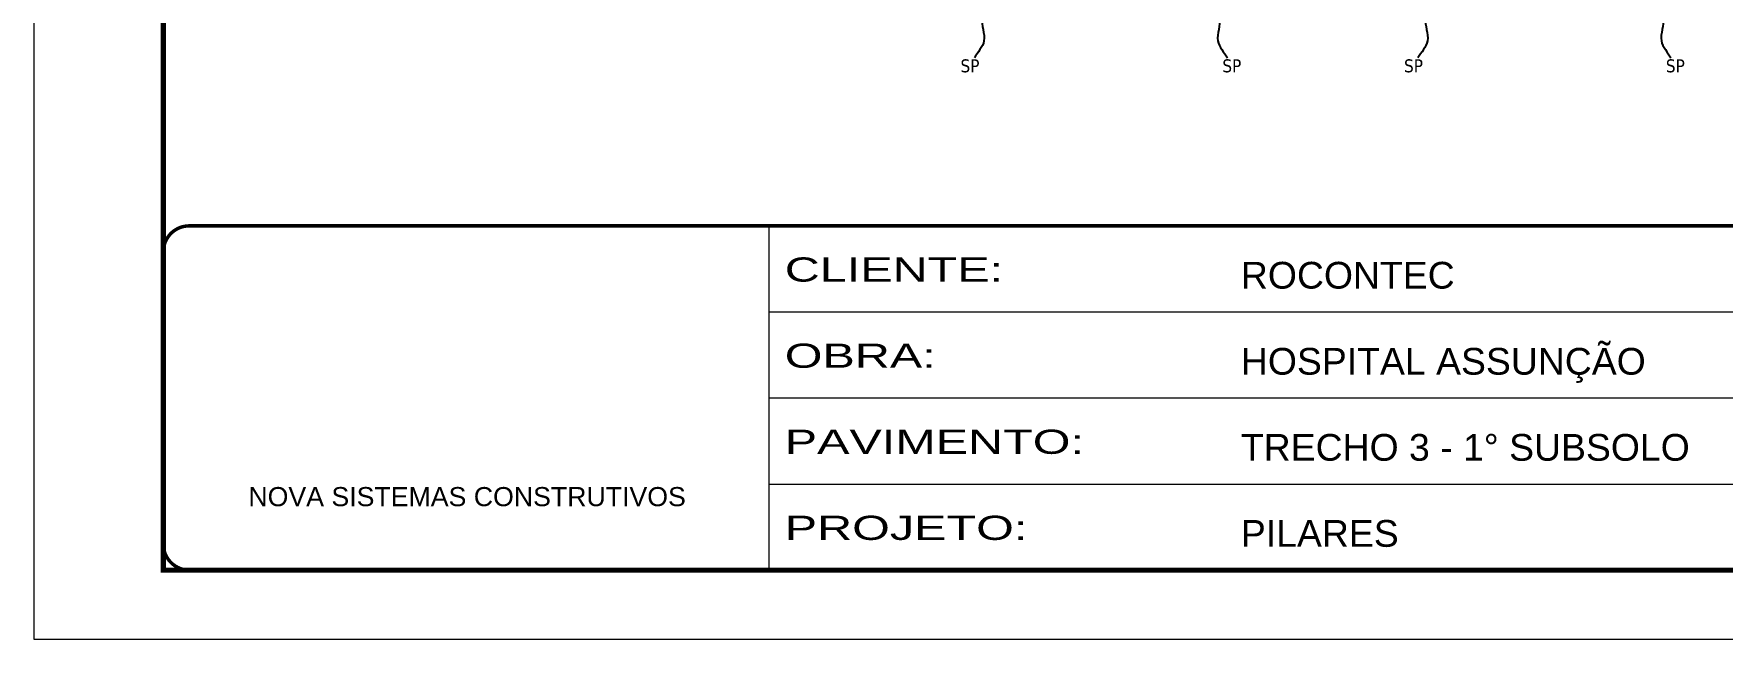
# Model space of a CAD drawing. Extents: x 2102 to 8383, y -13264 to 2718.
# Drawn here: x 2102 to 3080, y -8670 to -8319 of the extents above; entities that cross this region are included whole.
import ezdxf

# ---------------------------------------------------------------- set-up
doc = ezdxf.new("R2010")
doc.units = 0
doc.linetypes.add('CONTINUO', pattern=[0])
doc.linetypes.add('DASHED', pattern=[0.75, 0.5, -0.25])
doc.layers.add('COTA', color=241, linetype='Continuous')
doc.layers.add('texto', color=7, linetype='Continuous')
doc.layers.add('Folhas', color=255, linetype='Continuous', lineweight=9)
doc.layers.add('SARRAFO DE PRESSAO', color=251, linetype='DASHED', lineweight=9)
doc.styles.add('ARIAL', font='arial.ttf')
doc.styles.get("Standard").update_dxf_attribs({"font": 'arial.ttf'})
doc.styles.add('Tecnologia', font='')
doc.styles.get('Tecnologia').set_extended_font_data('Forgotten Futurist')
doc.dimstyles.get("Standard").update_dxf_attribs({"dimtxt": 0.18, "dimasz": 0.18, "dimexe": 0.18, "dimexo": 0.0625, "dimgap": 0.09, "dimtad": 0, "dimtih": 1, "dimtoh": 1, "dimdec": 4, "dimzin": 0, "dimdsep": 46, "dimtxsty": 'Standard', "dimcen": 0.09, "dimadec": 0, "dimazin": 0, "dimtfac": 1, "dimtdec": 4, "dimtofl": 0, "dimtmove": 0, "dimatfit": 3, "dimfxl": 1, "dimtolj": 1, "dimtzin": 0, "dimarcsym": 0})

# ---------------------------------------------------------------- blocks, each defined once
blk = doc.blocks.new('9999999999')
at = {"color": 30, "linetype": 'CONTINUO'}
for p, q in [((98564.56, 34230.21), (98564.56, 34429.45)), ((98564.56, 34379.64), (99583.98, 34379.64)), ((98564.56, 34329.83), (99487.98, 34329.83)), ((98564.56, 34280.02), (99487.98, 34280.02))]:
    blk.add_line(p, q, dxfattribs=at)
at = {"color": 30, "linetype": 'CONTINUO', "const_width": 2}
blk.add_lwpolyline([(99583.98, 34230.21), (99583.98, 34414.45, 0.414214), (99568.98, 34429.45), (98228.98, 34429.45, 0.414214), (98213.98, 34414.45), (98213.98, 34245.21, 0.414214), (98228.98, 34230.21), (99583.98, 34230.21)], format="xyb", dxfattribs=at)
at = {"layer": 'Folhas'}
blk.add_lwpolyline([(98138.98, 34190.21), (99623.98, 34190.21), (99623.98, 35240.21), (98138.98, 35240.21)], close=True, dxfattribs=at)
at = {"layer": 'Folhas', "color": 30, "const_width": 3}
blk.add_lwpolyline([(98213.98, 34230.21), (99583.98, 34230.21), (99583.98, 35200.21), (98213.98, 35200.21)], close=True, dxfattribs=at)
at = {"color": 7, "linetype": 'Continuous', "ltscale": 5, "style": 'ARIAL'}
for s, height, p in [('ROCONTEC', 15.483, (98837.68, 34393.13)), ('HOSPITAL ASSUNÇÃO', 15.4829, (98837.68, 34343.32)), ('TRECHO 3 - 1° SUBSOLO', 15.4829, (98837.68, 34293.51)), ('NOVA SISTEMAS CONSTRUTIVOS', 11.0592, (98263.19, 34267.21)), ('PILARES', 15.483, (98837.68, 34243.7))]:
    blk.add_text(s, height=height, dxfattribs=at).set_placement(p)
at = {"layer": 'Folhas', "color": 7, "style": 'Tecnologia', "width": 1.5}
for s, p in [('CLIENTE:', (98573.65, 34397.17)), ('OBRA:', (98573.65, 34347.31)), ('PAVIMENTO:', (98573.65, 34297.5)), ('PROJETO:', (98573.65, 34247.69))]:
    blk.add_text(s, height=14, dxfattribs=at).set_placement(p)

msp = doc.modelspace()

# ---------------------------------------------------------------- block references
at = {"layer": 'SARRAFO DE PRESSAO', "color": 6, "linetype": 'ByBlock'}
msp.add_blockref('9999999999', (-96036.69, -42859.78), dxfattribs=at)

# ---------------------------------------------------------------- texts
at = {"layer": 'texto', "color": 0, "char_height": 7.5, "attachment_point": 5}
for insert in [(2644.17, -8337.78), (2795.73, -8337.78), (2900.89, -8337.78), (3052.44, -8337.78)]:
    msp.add_mtext('{\\fTahoma|b0|i0|c0|p34;\\C4;SP}', dxfattribs=dict(at, insert=insert))

# ---------------------------------------------------------------- leaders
at = {"layer": 'COTA', "path_type": 1}
for points in [[(2667.12, -8298.47), (2651.34, -8310.31), (2652.26, -8323.31), (2646.71, -8333.09)], [(2772.78, -8298.47), (2788.57, -8310.31), (2787.64, -8323.31), (2793.19, -8333.09)], [(2923.84, -8298.47), (2908.05, -8310.31), (2908.98, -8323.31), (2903.43, -8333.09)], [(3029.5, -8298.47), (3045.28, -8310.31), (3044.36, -8323.31), (3049.91, -8333.09)]]:
    msp.add_leader(points, dimstyle='Standard', override={"dimasz": 8}, dxfattribs=at)

doc.saveas('drawing.dxf')
